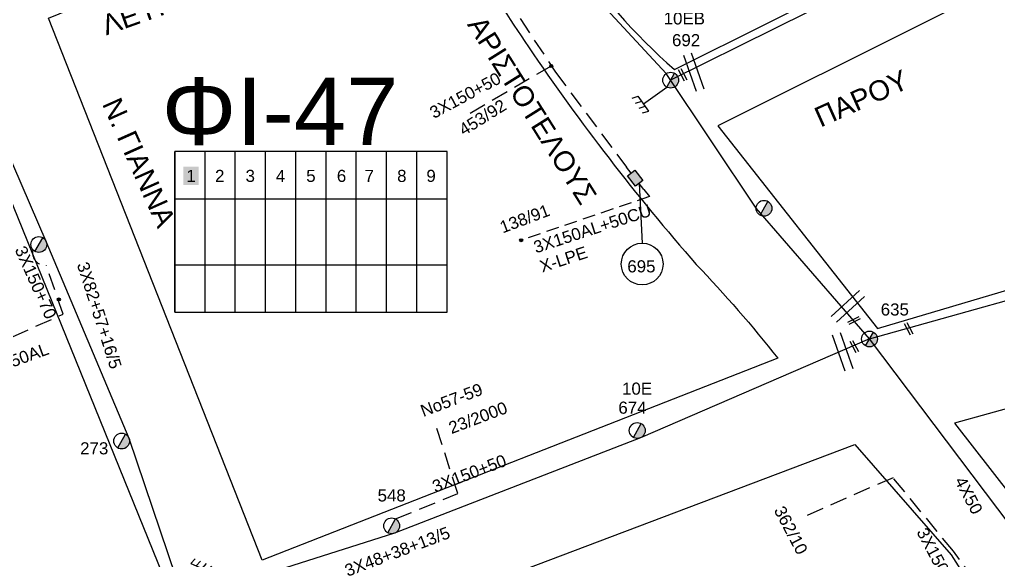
# Model space of a CAD drawing. Header units: millimetres. Extents: x 7453 to 9570, y 777 to 1872.
# Drawn here: x 7866.5 to 8012.1, y 1456.9 to 1537.4 of the extents above; entities that cross this region are included whole.
import ezdxf
from ezdxf.enums import TextEntityAlignment as Align

# ---------------------------------------------------------------- set-up
doc = ezdxf.new("R2010")
doc.units = ezdxf.units.MM
doc.linetypes.add('DASHED', pattern=[19.05, 12.7, -6.35])
for name, color, linetype in [('Link Box 2 Διευθύνσεων', 7, 'Continuous'), ('Άγνωστα', 7, 'Continuous'), ('Ασφαλειοκιβώτια Χ.Τ 9 αναχωρήσεων', 7, 'Continuous'), ('Γείωση', 7, 'Continuous'), ('Γυμνά εναέρια ΧΤ (3Φ)   4x50AL', 7, 'Continuous'), ('Γυμνά εναέρια ΧΤ και ΦΟΠ (3Φ)   4x50+16AL', 7, 'Continuous'), ('Επιγραφές - Σχήματα', 7, 'Continuous'), ('Καλώδια ΧΤ   3x150+50AL', 7, 'DASHED'), ('Καλώδια ΧΤ   3x150+70 XLPE', 7, 'DASHED'), ('Καλώδια ΧΤ   3x150AL+50CU', 7, 'DASHED'), ('Μηχανική τομή', 7, 'Continuous'), ('Στύλος ΦΜ', 7, 'Continuous'), ('Στύλος ΦΜ @ 1', 7, 'Continuous'), ('Συνδέσεις', 7, 'Continuous'), ('Τομή', 7, 'Continuous'), ('Υπόβαθρο ΔΕΗ', 7, 'Continuous'), ('Υπόγεια καλώδια Παροχών ΧΤ   4x50AL', 7, 'DASHED')]:
    doc.layers.add(name, color=color, linetype=linetype)
doc.styles.get("Standard").update_dxf_attribs({"font": 'ARIAL.TTF'})
doc.linetypes.add('SYN_LINE', pattern='A,0.5,-0.0001,["/\\/\\/\\/",Standard,S=0.1,R=0,X=0,Y=-0.05],-0.25', length=0.7501)

# ---------------------------------------------------------------- blocks, each defined once
blk = doc.blocks.new('ΥΠΑΡΧΩΝ ΤΣΙΜΕΝΤΕΝΙΟΣ ΣΤΥΛΟΣ')
at = {"layer": 'Στύλος ΦΜ'}
blk.add_hatch(color=7, dxfattribs=at).paths.add_polyline_path([(-1.29, -2.28, 0.574793), (2.62, 0, 0.268822), (1.3, 2.27)])
at = {"layer": 'Στύλος ΦΜ', "color": 7}
blk.add_line((-1.29, -2.28), (1.3, 2.27), dxfattribs=at)
blk.add_circle((0, 0), 2.62, dxfattribs=at)
at = {"layer": 'Στύλος ΦΜ', "flags": 4}
for tag, p in [('ΑΡΙΘΜΟΣ', (-4.68, 8.05)), ('ΤΥΠΟΣ', (-4.91, 3.03))]:
    blk.add_attdef(tag, p, '', height=4, dxfattribs=at)
blk = doc.blocks.new('ΓΕΙΩΣΗ')
at = {"layer": 'Γείωση', "ltscale": 40}
for p, q in [((-2.34, 11.45), (-3, 9.45)), ((-0.34, 11.45), (-1, 9.45)), ((1.66, 11.45), (1, 9.45)), ((3.66, 11.45), (3, 9.45)), ((0, 9.45), (0, 0))]:
    blk.add_line(p, q, dxfattribs=at)
blk.add_lwpolyline([(-3, 9.45), (3, 9.45)], dxfattribs=at)
blk = doc.blocks.new('LINK BOX 2 ΑΝΑΧΩΡΗΣΕΩΝ')
at = {"layer": 'Link Box 2 Διευθύνσεων', "ltscale": 40}
blk.add_hatch(color=256, dxfattribs=at).paths.add_polyline_path([(-2.02, 1.29), (-2.02, -1.45), (1.89, -1.45), (1.89, 1.29)])
for p, q in [((-2.02, -0.08), (-4.26, -0.08)), ((4.12, -0.08), (1.89, -0.08))]:
    blk.add_line(p, q, dxfattribs=at)
blk.add_lwpolyline([(-2.02, -1.45), (-2.02, 1.29), (1.89, 1.29), (1.89, -1.45)], close=True, dxfattribs=at)
blk = doc.blocks.new('ΜΗΧΑΝΙΚΗ ΤΟΜΗ')
at = {"layer": 'Μηχανική τομή', "ltscale": 40}
for p, q in [((-1.89, 0.78), (1.89, 0.78)), ((1.89, 0), (-1.89, 0))]:
    blk.add_line(p, q, dxfattribs=at)
blk = doc.blocks.new('ΤΟΜΗ')
at = {"layer": 'Τομή', "ltscale": 40}
for p, q in [((-5.68, 0), (5.68, 0)), ((5.68, -2.33), (-5.68, -2.33))]:
    blk.add_line(p, q, dxfattribs=at)
blk = doc.blocks.new('ΑΣΦΑΛΕΙΟΚΙΒΩΤΙΟ ΥΠΟΣΤΑΘΜΟΥ 9A ΑΝΑΧΩΡΗΣΕΩΝ')
at = {"layer": 'Ασφαλειοκιβώτια Χ.Τ 9 αναχωρήσεων', "ltscale": 40}
for p, q in [((0, 0), (0, 23.91)), ((4.5, 0), (4.5, 23.91)), ((9, 0), (9, 23.91)), ((13.5, 0), (13.5, 23.91)), ((18, 0), (18, 23.91)), ((22.5, 0), (22.5, 23.91)), ((27, 0), (27, 23.91)), ((31.5, 0), (31.5, 23.91)), ((36, 0), (36, 23.91)), ((0, 16.87), (40.5, 16.87)), ((0, 7.04), (40.5, 7.04))]:
    blk.add_line(p, q, dxfattribs=at)
at = {"layer": 'Ασφαλειοκιβώτια Χ.Τ 9 αναχωρήσεων'}
blk.add_lwpolyline([(40.5, 0), (40.5, 23.91), (0, 23.91), (0, 0)], close=True, dxfattribs=at)
for s, p in [('1', (1.71, 19.38)), ('2', (5.99, 19.38)), ('3', (10.53, 19.38)), ('4', (15.04, 19.38)), ('5', (19.55, 19.38)), ('6', (24.11, 19.38)), ('7', (28.24, 19.38)), ('8', (33.08, 19.38)), ('9', (37.43, 19.38))]:
    blk.add_text(s, height=1.8, dxfattribs=at).set_placement(p)
at = {"layer": 'Ασφαλειοκιβώτια Χ.Τ 9 αναχωρήσεων', "ltscale": 40}
for tag, height, rotation, p in [('ΟΝΟΜΑ', 2.5, 0.6514, (19.14, 25.35)), ('ΚΕΙΜΕΝΟ 1', 1, 90, (2.42, 3.84)), ('ΚΕΙΜΕΝΟ 2', 1, 90, (6.78, 3.84)), ('ΚΕΙΜΕΝΟ 3', 1, 90, (11.38, 3.84)), ('ΚΕΙΜΕΝΟ 4', 1, 90, (15.86, 3.84)), ('ΚΕΙΜΕΝΟ 5', 1, 90, (20.28, 3.84)), ('ΚΕΙΜΕΝΟ 6', 1, 90, (24.74, 3.84)), ('ΚΕΙΜΕΝΟ 7', 1, 90, (29.28, 3.84)), ('ΚΕΙΜΕΝΟ 8', 1, 90, (33.65, 3.84)), ('ΚΕΙΜΕΝΟ 9', 1, 90, (38.21, 3.84)), ('ΣΧ', 1, 0.6514, (20.24, -0.85))]:
    blk.add_attdef(tag, text='', height=height, rotation=rotation, dxfattribs=at).set_placement(p, align=Align.MIDDLE_CENTER)
blk = doc.blocks.new('_ΣΥΝΔΕΣΗ')
at = {"layer": 'Συνδέσεις', "linetype": 'SYN_LINE', "ltscale": 40}
blk.add_hatch(color=256, dxfattribs=at).paths.add_polyline_path([(0.5, -0.01, 1), (-0.5, -0.01, 1)])
at = {"layer": 'Συνδέσεις'}
blk.add_circle((0, -0.01), 0.5, dxfattribs=at)

msp = doc.modelspace()

# ---------------------------------------------------------------- hatches: boundary and pattern name
at = {"layer": 'Ασφαλειοκιβώτια Χ.Τ 9 αναχωρήσεων'}
for color in [5, 30, 85, 173, 6, 2]:
    msp.add_hatch(color=color, dxfattribs=at).paths.add_polyline_path([(7890.82, 1512.82), (7893.12, 1512.82), (7893.12, 1515.53), (7890.82, 1515.53)])

# ---------------------------------------------------------------- linework, layer by layer
at = {"layer": 'Άγνωστα', "color": 85}
msp.add_lwpolyline([(7890.91, 1451.02), (7882.79, 1475.08), (7870.43, 1504.41), (7854.7, 1540.79, 0.373543), (7856.34, 1543.82), (7854.94, 1546.67), (7854.18, 1546.76)], format="xyb", dxfattribs=at)
at = {"layer": 'Άγνωστα', "color": 173}
msp.add_lwpolyline([(7992.94, 1489.9), (8017.01, 1496.68), (8035.62, 1501.22), (8055.42, 1507.43)], dxfattribs=at)
at = {"layer": 'Άγνωστα', "color": 85}
msp.add_lwpolyline([(7992.94, 1489.9), (7958.84, 1475.2), (7922.27, 1461), (7890.91, 1451.02)], dxfattribs=at)
at = {"layer": 'Γυμνά εναέρια ΧΤ (3Φ)   4x50AL', "color": 133}
msp.add_lwpolyline([(8029.68, 1561.23), (7994.18, 1543.76), (7963.34, 1528.41)], dxfattribs=at)
at = {"layer": 'Γυμνά εναέρια ΧΤ (3Φ)   4x50AL', "color": 173}
msp.add_lwpolyline([(8046.24, 1393.4), (8037.78, 1420.28), (8025.43, 1446.83), (7992.94, 1489.9)], dxfattribs=at)
at = {"layer": 'Γυμνά εναέρια ΧΤ και ΦΟΠ (3Φ)   4x50+16AL', "color": 27}
msp.add_lwpolyline([(7992.93, 1489.9), (7976.06, 1509.35), (7962.69, 1529.39), (7942.4, 1551.33), (7931.88, 1575.18), (7917.83, 1597.48), (7922.6, 1625.89)], dxfattribs=at)
at = {"layer": 'Επιγραφές - Σχήματα'}
msp.add_lwpolyline([(7958.66, 1513.05), (7959.1, 1504.16)], dxfattribs=at)
msp.add_circle((7959.1, 1501.05), 3.11, dxfattribs=at)
at = {"layer": 'Καλώδια ΧΤ   3x150+50AL', "color": 5, "ltscale": 0.2}
msp.add_lwpolyline([(7945.57, 1530.52), (7932.9, 1523.07)], dxfattribs=at)
at = {"layer": 'Καλώδια ΧΤ   3x150+50AL', "color": 85, "ltscale": 0.2}
msp.add_lwpolyline([(7922.43, 1463.12), (7931.66, 1466.9), (7928.42, 1477.07)], dxfattribs=at)
at = {"layer": 'Καλώδια ΧΤ   3x150+50AL', "color": 1, "ltscale": 0.2}
msp.add_lwpolyline([(8017.08, 1440.2), (8017.72, 1440.58), (8017.91, 1440.97), (8017.77, 1441.61), (8016.88, 1442.13), (8015.43, 1442.23), (8010.85, 1450.97), (8005.41, 1458.31), (7996.43, 1469.26), (7982.59, 1463.19)], dxfattribs=at)
at = {"layer": 'Καλώδια ΧΤ   3x150AL+50CU', "color": 5, "ltscale": 0.2}
msp.add_lwpolyline([(7921.03, 1568.7), (7924.08, 1569.97), (7934.67, 1547.11), (7946.22, 1529.59), (7956.79, 1515.48)], dxfattribs=at)
at = {"layer": 'Καλώδια ΧΤ   3x150AL+50CU', "color": 5, "ltscale": 0.15}
msp.add_lwpolyline([(7959.34, 1512.16), (7960.18, 1511.08), (7941.1, 1504.6)], dxfattribs=at)
at = {"layer": 'Υπόβαθρο ΔΕΗ'}
for points in [[(7963.9, 1529.98), (7992.2, 1544.15, -0.119204), (7976.13, 1572.26, -0.066734), (7970.39, 1615.47), (7925.32, 1617.7, 0.086219), (7936.47, 1568.48, 0.111931), (7963.9, 1529.98, 2.565691)], [(7979.28, 1487.02), (7902.56, 1457), (7870.76, 1537.63), (7926.73, 1560.42, 0.040043), (7942.18, 1533.37, 0.030385), (7967.16, 1500.96, -0.025389), (7979.28, 1487.02, 2.471478)]]:
    msp.add_lwpolyline(points, format="xyb", dxfattribs=at)
for points in [[(7994.11, 1491.44), (8016.55, 1498.12), (8053.84, 1508.37), (8031.33, 1552.12), (7970.35, 1521.6), (7994.11, 1491.44)], [(7827.04, 1517.98), (7856.83, 1530.93), (7889.16, 1451.34), (7859.4, 1438.08), (7827.04, 1517.98)], [(8086.24, 1417.09), (8077.06, 1443.42), (8060.64, 1492.64), (8005.59, 1477.35), (8016.79, 1463.01), (8028.72, 1444.2), (8034.98, 1432.44), (8041.11, 1419), (8043.95, 1410.8), (8045.46, 1404.49), (8086.24, 1417.09)], [(8014.99, 1442.14), (7923.03, 1408.26), (7909.05, 1443.29), (7990.76, 1474.22), (8005.06, 1457.8), (8014.99, 1442.14)]]:
    msp.add_lwpolyline(points, dxfattribs=at)
at = {"layer": 'Υπόγεια καλώδια Παροχών ΧΤ   4x50AL', "color": 85, "ltscale": 0.2}
msp.add_lwpolyline([(7858.45, 1487.15), (7872.96, 1493.59), (7870.47, 1500.85, -0.504059), (7868.45, 1503.18, 23.717866)], format="xyb", dxfattribs=at)

# ---------------------------------------------------------------- block references
at = {"layer": 'Link Box 2 Διευθύνσεων', "xscale": 0.5000000000000019, "yscale": 0.5000000000000019, "zscale": 0.5000000000000019, "rotation": 307.5609251457103}
msp.add_blockref('LINK BOX 2 ΑΝΑΧΩΡΗΣΕΩΝ', (7958.12, 1513.82), dxfattribs=at)
at = {"layer": 'Ασφαλειοκιβώτια Χ.Τ 9 αναχωρήσεων'}
msp.add_blockref('ΑΣΦΑΛΕΙΟΚΙΒΩΤΙΟ ΥΠΟΣΤΑΘΜΟΥ 9A ΑΝΑΧΩΡΗΣΕΩΝ', (7889.57, 1493.89), dxfattribs=at)
at = {"layer": 'Γείωση'}
for p, xscale, yscale, zscale, rotation in [((7962.76, 1527.38), 0.4499999999997831, 0.4499999999997831, 0.4499999999997831, 125.4668972440571), ((7891.5, 1452.04), 0.4499999999998211, 0.4499999999998211, 0.4499999999998211, 336.6040800285017)]:
    msp.add_blockref('ΓΕΙΩΣΗ', p, dxfattribs=dict(at, xscale=xscale, yscale=yscale, zscale=zscale, rotation=rotation))
at = {"layer": 'Μηχανική τομή'}
for p, xscale, yscale, zscale, rotation in [((7964.96, 1529.12), 0.4999999999998876, 0.4999999999998876, 0.4999999999998876, 298.0362376436686), ((7990.7, 1492.47), 0.4999999999999175, 0.4999999999999175, 0.4999999999999175, 26.90664696949336), ((7998.57, 1491.32), 0.4999999999998876, 0.4999999999998876, 0.4999999999998876, 298.0362376436686), ((7990.49, 1488.68), 0.4999999999998876, 0.4999999999998876, 0.4999999999998876, 298.0362376436686)]:
    msp.add_blockref('ΜΗΧΑΝΙΚΗ ΤΟΜΗ', p, dxfattribs=dict(at, xscale=xscale, yscale=yscale, zscale=zscale, rotation=rotation))
at = {"layer": 'Στύλος ΦΜ @ 1', "ltscale": 40}
ref = msp.add_blockref('ΥΠΑΡΧΩΝ ΤΣΙΜΕΝΤΕΝΙΟΣ ΣΤΥΛΟΣ', (7963.34, 1528.41), dxfattribs=dict(at, xscale=0.4499999999998181, yscale=0.4499999999998181, zscale=0.4499999999998181))
ref.add_attrib('ΤΥΠΟΣ', '10ΕΒ', (7962.3, 1536.7), dxfattribs={"layer": 'Στύλος ΦΜ', "height": 1.8, "flags": 4})
ref.add_attrib('ΑΡΙΘΜΟΣ', '692', (7963.54, 1533.47), dxfattribs={"layer": 'Στύλος ΦΜ', "height": 1.8, "flags": 4})
at = {"layer": 'Στύλος ΦΜ @ 1', "ltscale": 40, "xscale": 0.4499999999998181, "yscale": 0.4499999999998181, "zscale": 0.4499999999998181}
msp.add_blockref('ΥΠΑΡΧΩΝ ΤΣΙΜΕΝΤΕΝΙΟΣ ΣΤΥΛΟΣ', (7977.23, 1509.35), dxfattribs=at)
at = {"layer": 'Στύλος ΦΜ @ 1', "ltscale": 40}
ref = msp.add_blockref('ΥΠΑΡΧΩΝ ΤΣΙΜΕΝΤΕΝΙΟΣ ΣΤΥΛΟΣ', (7869.34, 1503.95), dxfattribs=dict(at, xscale=0.4499999999998181, yscale=0.4499999999998181, zscale=0.4499999999998181))
ref.add_attrib('ΑΡΙΘΜΟΣ', '672', (7861.18, 1503.96), dxfattribs={"layer": 'Στύλος ΦΜ', "height": 1.8, "flags": 4})
ref = msp.add_blockref('ΥΠΑΡΧΩΝ ΤΣΙΜΕΝΤΕΝΙΟΣ ΣΤΥΛΟΣ', (7992.93, 1489.9), dxfattribs=dict(at, xscale=0.4499999999998181, yscale=0.4499999999998181, zscale=0.4499999999998181))
ref.add_attrib('ΑΡΙΘΜΟΣ', '635', (7994.59, 1493.39), dxfattribs={"layer": 'Στύλος ΦΜ', "height": 1.8, "flags": 4})
ref = msp.add_blockref('ΥΠΑΡΧΩΝ ΤΣΙΜΕΝΤΕΝΙΟΣ ΣΤΥΛΟΣ', (7958.37, 1476.28), dxfattribs=dict(at, xscale=0.4499999999998181, yscale=0.4499999999998181, zscale=0.4499999999998181))
ref.add_attrib('ΤΥΠΟΣ', '10Ε', (7956.11, 1481.61), dxfattribs={"layer": 'Στύλος ΦΜ', "height": 1.8, "flags": 4})
ref.add_attrib('ΑΡΙΘΜΟΣ', '674', (7955.56, 1478.78), dxfattribs={"layer": 'Στύλος ΦΜ', "height": 1.8, "flags": 4})
ref = msp.add_blockref('ΥΠΑΡΧΩΝ ΤΣΙΜΕΝΤΕΝΙΟΣ ΣΤΥΛΟΣ', (7881.67, 1474.71), dxfattribs=dict(at, xscale=0.4499999999998181, yscale=0.4499999999998181, zscale=0.4499999999998181))
ref.add_attrib('ΑΡΙΘΜΟΣ', '273', (7875.49, 1472.73), dxfattribs={"layer": 'Στύλος ΦΜ', "height": 1.8, "flags": 4})
ref = msp.add_blockref('ΥΠΑΡΧΩΝ ΤΣΙΜΕΝΤΕΝΙΟΣ ΣΤΥΛΟΣ', (7921.84, 1462.1), dxfattribs=dict(at, xscale=0.4499999999998181, yscale=0.4499999999998181, zscale=0.4499999999998181))
ref.add_attrib('ΑΡΙΘΜΟΣ', '548', (7919.74, 1465.72), dxfattribs={"layer": 'Στύλος ΦΜ', "height": 1.8, "flags": 4})
at = {"layer": 'Συνδέσεις', "xscale": 0.4499999999998181, "yscale": 0.4499999999998181, "zscale": 0.4499999999998181}
for p in [(7945.57, 1530.52), (7941.1, 1504.6), (7872.32, 1495.79)]:
    msp.add_blockref('_ΣΥΝΔΕΣΗ', p, dxfattribs=at)
at = {"layer": 'Τομή'}
for p, xscale, yscale, zscale, rotation in [((7967.34, 1529.78), 0.5000000000000029, 0.5000000000000029, 0.5000000000000029, 289.38730503215), ((7990.1, 1494.32), 0.4999999999999876, 0.4999999999999876, 0.4999999999999876, 222.4169072970099), ((7989.48, 1488.19), 0.5000000000000029, 0.5000000000000029, 0.5000000000000029, 289.38730503215)]:
    msp.add_blockref('ΤΟΜΗ', p, dxfattribs=dict(at, xscale=xscale, yscale=yscale, zscale=zscale, rotation=rotation))

# ---------------------------------------------------------------- texts
at = {"layer": 'Άγνωστα', "char_height": 1.8, "width": 36.4294, "attachment_point": 1}
for s, insert, rotation in [('3X82+57+16/5', (7876.7, 1501.54), 287.7353), ('3X48+38+13/5', (7914.64, 1456.19), 20.7512)]:
    msp.add_mtext(s, dxfattribs=dict(at, insert=insert, rotation=rotation))
at = {"layer": 'Γυμνά εναέρια ΧΤ (3Φ)   4x50AL', "insert": (8007.12, 1469.64), "char_height": 1.8, "width": 36.4294, "attachment_point": 1, "rotation": 297.7984}
msp.add_mtext('4X50', dxfattribs=at)
at = {"layer": 'Επιγραφές - Σχήματα', "attachment_point": 1}
for s, insert, char_height, width, rotation in [('ΛΕΥΚΩΣΙΑΣ', (7878.36, 1537.88), 3, 51.0779, 19.6427), ('APIΣTOTEΛΟΥΣ', (7935.54, 1538.29), 3, 36.4294, 302.1014), ('ΠAPOY', (7984.4, 1524.08), 3, 36.4294, 24.1361), ('N. ΓIANNA', (7881.45, 1526.12), 3, 36.4294, 294.0625), ('453/92', (7931.62, 1521.6), 1.8, 16.2172, 32.0533), ('138/91', (7937.71, 1507.28), 1.8, 36.4294, 20.7512), ('No57-59', (7925.91, 1479.96), 1.8, 36.4294, 20.7512), ('23/2000', (7930.1, 1477.42), 1.8, 36.4294, 20.7512), ('362/10', (7980.24, 1465.26), 1.8, 36.4294, 297.7984)]:
    msp.add_mtext(s, dxfattribs=dict(at, insert=insert, char_height=char_height, width=width, rotation=rotation))
for s, insert, char_height, width in [('ΦΙ-47', (7887.6, 1528.79), 10, 8.9261), ('695', (7956.89, 1501.61), 1.8, 36.4294)]:
    msp.add_mtext(s, dxfattribs=dict(at, insert=insert, char_height=char_height, width=width))
at = {"layer": 'Καλώδια ΧΤ   3x150+50AL', "char_height": 1.8, "width": 36.4294, "attachment_point": 1}
for insert, rotation in [((7927.26, 1524.22), 28.1998), ((7927.66, 1468.69), 20.7512), ((8001.46, 1462.03), 297.7984)]:
    msp.add_mtext('3X150+50', dxfattribs=dict(at, insert=insert, rotation=rotation))
at = {"layer": 'Καλώδια ΧΤ   3x150+70 XLPE', "insert": (7867.37, 1503.95), "char_height": 1.8, "width": 36.4294, "attachment_point": 1, "rotation": 293.9524}
msp.add_mtext('3X150+70', dxfattribs=at)
at = {"layer": 'Καλώδια ΧΤ   3x150AL+50CU', "insert": (7942.74, 1504.34), "char_height": 1.8, "width": 36.4294, "attachment_point": 1, "rotation": 18.0667}
msp.add_mtext('3X150AL+50CU\\PX-LPE', dxfattribs=at)
at = {"layer": 'Υπόγεια καλώδια Παροχών ΧΤ   4x50AL', "insert": (7861.98, 1486.31), "char_height": 1.8, "width": 36.4294, "attachment_point": 1, "rotation": 20.0199}
msp.add_mtext('4X50AL', dxfattribs=at)

doc.saveas('drawing.dxf')
